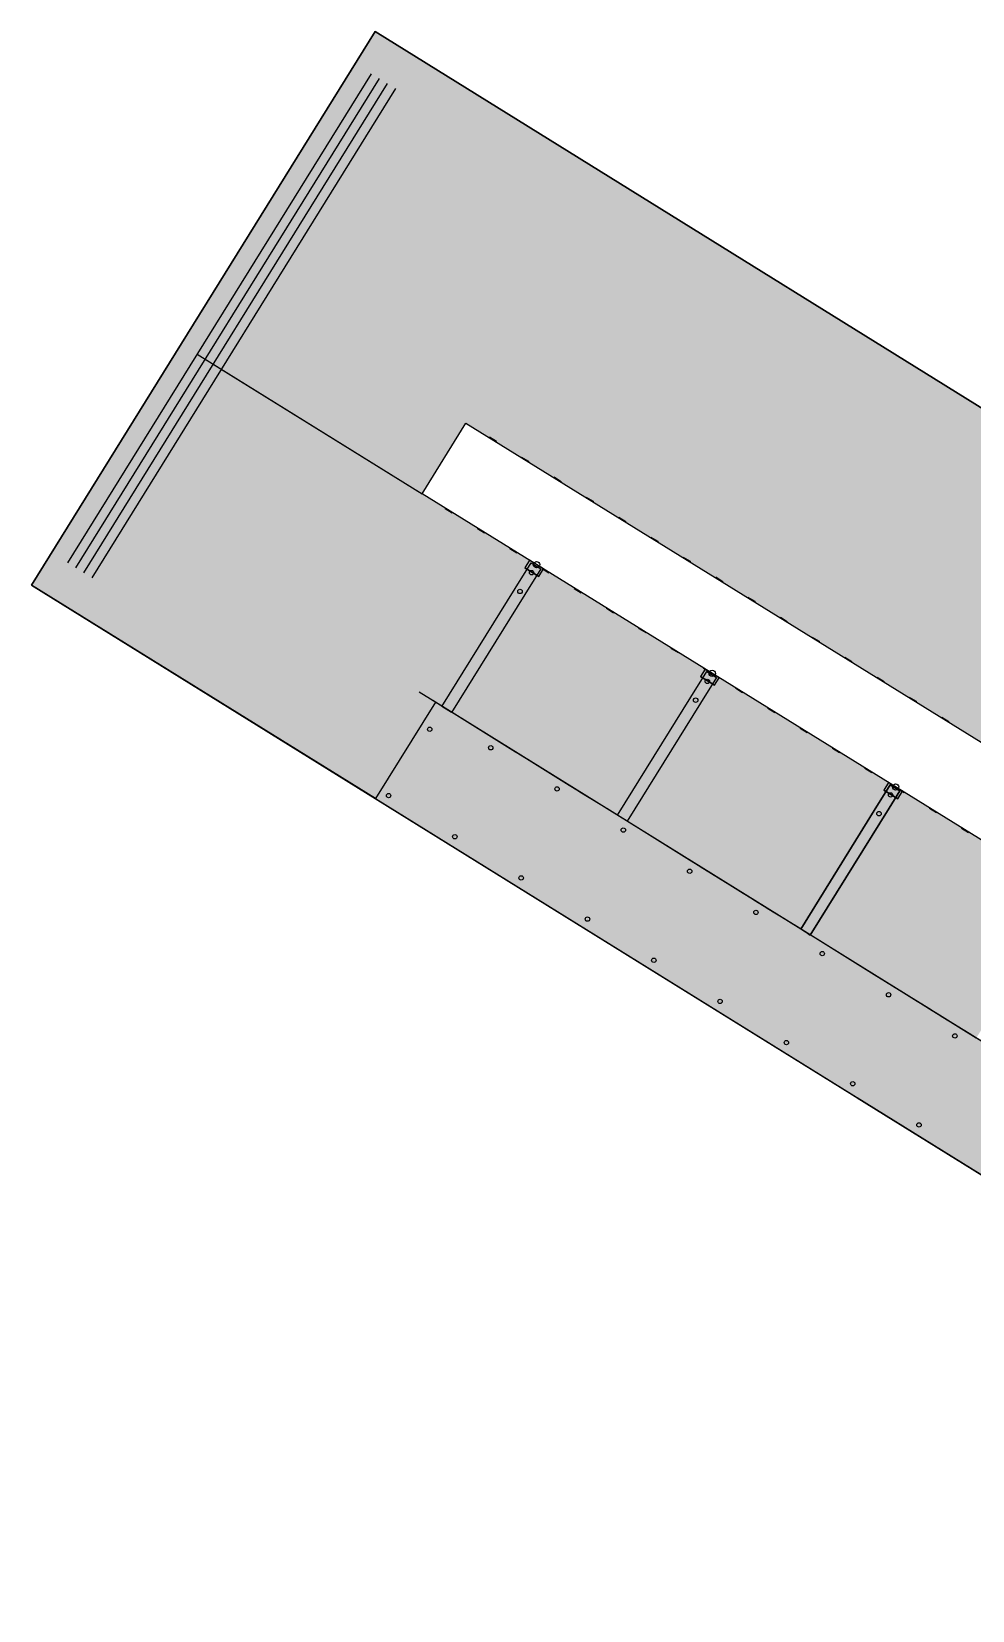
# Model space of a CAD drawing. Header units: metres. Extents: x 10 to 327, y 10 to 261.
# Drawn here: x 10 to 159.3, y 10 to 260.6 of the extents above; entities that cross this region are included whole.
import ezdxf

# ---------------------------------------------------------------- set-up
doc = ezdxf.new("R2010")
doc.units = ezdxf.units.M
for name, color, linetype in [('BUILDING_FOOTPRINT', 1, 'Continuous'), ('CANOPIES', 132, 'Continuous'), ('ENTRANCES', 132, 'Continuous'), ('GRASS', 84, 'Continuous'), ('HEATING_T1', 1, 'Continuous'), ('LAMPS', 2, 'Continuous'), ('PARKING', 253, 'Continuous'), ('PARKING_MARKINGS', 7, 'Continuous'), ('PATHS', 9, 'Continuous'), ('POWER_CABLE', 253, 'Continuous'), ('SEWER_K1', 30, 'Continuous'), ('TERRITORY_BOUNDARY', 8, 'Continuous'), ('WATER_SUPPLY_B1', 5, 'Continuous'), ('WINDOWS', 150, 'Continuous')]:
    doc.layers.add(name, color=color, linetype=linetype)

msp = doc.modelspace()

# ---------------------------------------------------------------- hatches: boundary and pattern name
at = {"layer": 'GRASS'}
h = msp.add_hatch(color=84, dxfattribs=at)
h.paths.add_polyline_path([(10, 172.72), (64.53, 260.56), (326.65, 97.84), (272.12, 10), (141.06, 91.36), (217.52, 43.89), (227.02, 59.19), (160.73, 100.33), (161.46, 99.88), (174, 120.08), (174, 120.08), (175.67, 122.79), (174.14, 123.74), (171.62, 119.66), (159.93, 100.83), (133.13, 117.47), (133.6, 117.18), (146.12, 137.34), (146.11, 137.34), (147.79, 140.05), (146.26, 141), (143.73, 136.92), (132.07, 118.13), (74.09, 154.12), (64.59, 138.83), (10, 172.72)])
h.paths.add_polyline_path([(200.3, 123.31), (78.95, 198.42), (71.97, 187.22), (193.2, 112.18), (257.6, 71.98), (264.58, 83.18), (200.3, 123.31)], flags=16)
h.paths.add_polyline_path([(103, 136.18), (104.53, 135.23), (116.17, 153.98), (118.69, 158.06), (117.16, 159.01), (114.64, 154.93), (103, 136.18)], flags=16)
h.paths.add_polyline_path([(75.14, 153.47), (76.67, 152.52), (88.28, 171.24), (90.81, 175.32), (89.28, 176.27), (86.75, 172.19), (75.14, 153.47)], flags=16)
at = {"layer": 'PARKING'}
msp.add_hatch(color=253, dxfattribs=at).paths.add_polyline_path([(64.59, 138.83), (217.52, 43.89), (227.02, 59.19), (74.09, 154.12), (64.59, 138.83)])
at = {"layer": 'PATHS'}
for points in [[(88.28, 171.24), (76.67, 152.52), (75.14, 153.47), (86.75, 172.19), (89.28, 176.27), (90.81, 175.32), (88.28, 171.24)], [(116.17, 153.98), (104.53, 135.23), (103, 136.18), (114.64, 154.93), (117.16, 159.01), (118.69, 158.06), (116.17, 153.98)], [(132.07, 118.13), (143.73, 136.92), (146.26, 141), (147.79, 140.05), (146.11, 137.34), (146.12, 137.34), (133.6, 117.18), (132.07, 118.13)]]:
    msp.add_hatch(color=9, dxfattribs=at).paths.add_polyline_path(points)

# ---------------------------------------------------------------- linework, layer by layer
at = {"layer": 'BUILDING_FOOTPRINT'}
msp.add_lwpolyline([(78.95, 198.42), (200.3, 123.31), (264.58, 83.18), (257.6, 71.98), (193.2, 112.18), (71.97, 187.22), (78.95, 198.42)], close=True, dxfattribs=at)
at = {"layer": 'CANOPIES'}
for points in [[(91.26, 175.28, 2.7), (89.05, 176.65, 2.7), (88.31, 175.46, 2.7), (90.52, 174.09, 2.7)], [(88.31, 175.46, 2.7), (90.52, 174.09, 2.7), (90.52, 174.09, 2.45), (88.31, 175.46, 2.45)], [(119.14, 158.02, 2.7), (116.93, 159.39, 2.7), (116.19, 158.2, 2.7), (118.4, 156.83, 2.7)], [(116.19, 158.2, 2.7), (118.4, 156.83, 2.7), (118.4, 156.83, 2.45), (116.19, 158.2, 2.45)], [(148.24, 140.01, 2.7), (146.02, 141.38, 2.7), (145.29, 140.19, 2.7), (147.5, 138.82, 2.7)], [(145.29, 140.19, 2.7), (147.5, 138.82, 2.7), (147.5, 138.82, 2.45), (145.29, 140.19, 2.45)]]:
    msp.add_3dface(points, dxfattribs=at)
at = {"layer": 'ENTRANCES'}
for centre in [(90.15, 175.96, 0.05), (118.03, 158.7, 0.05), (147.13, 140.69, 0.05)]:
    msp.add_circle(centre, 0.5, dxfattribs=at)
at = {"layer": 'GRASS'}
for points in [[(159.93, 100.83), (133.13, 117.47), (133.6, 117.18), (146.12, 137.34), (146.11, 137.34), (147.79, 140.05), (146.26, 141), (143.73, 136.92), (132.07, 118.13), (74.09, 154.12), (64.59, 138.83), (10, 172.72), (10, 172.72), (64.53, 260.56), (326.65, 97.84)], [(272.12, 10), (141.06, 91.36), (217.52, 43.89)]]:
    msp.add_lwpolyline(points, dxfattribs=at)
at = {"layer": 'HEATING_T1', "color": 1}
msp.add_line((66.46, 252.3, -1.3), (18.26, 174.66, -1.3), dxfattribs=at)
msp.add_polyline3d([(38.83, 207.79, -1.3), (71.97, 187.22, -1.3), (71.97, 187.22, -0.3)], dxfattribs=at)
at = {"layer": 'LAMPS'}
for p, q in [((89.36, 174.69), (89.36, 174.69, 4)), ((87.52, 171.71), (87.52, 171.71, 4)), ((117.25, 157.43), (117.25, 157.43, 4)), ((115.4, 154.45), (115.4, 154.45, 4)), ((73.19, 149.84), (73.19, 149.84, 4)), ((82.88, 146.9), (82.88, 146.9, 4)), ((93.4, 140.37), (93.4, 140.37, 4)), ((66.66, 139.31), (66.66, 139.31, 4)), ((66.66, 139.31), (66.66, 139.31, 4)), ((146.34, 139.42), (146.34, 139.42, 4)), ((144.5, 136.44), (144.5, 136.44, 4)), ((103.92, 133.84), (103.92, 133.84, 4)), ((77.18, 132.78), (77.18, 132.78, 4)), ((87.71, 126.25), (87.71, 126.25, 4)), ((114.45, 127.3), (114.45, 127.3, 4)), ((124.97, 120.77), (124.97, 120.77, 4)), ((98.23, 119.71), (98.23, 119.71, 4)), ((108.76, 113.18), (108.76, 113.18, 4)), ((135.5, 114.24), (135.5, 114.24, 4)), ((119.28, 106.65), (119.28, 106.65, 4)), ((146.02, 107.7), (146.02, 107.7, 4)), ((156.54, 101.17), (156.54, 101.17, 4)), ((129.8, 100.11), (129.8, 100.11, 4)), ((140.33, 93.58), (140.33, 93.58, 4)), ((150.85, 87.05), (150.85, 87.05, 4))]:
    msp.add_line(p, q, dxfattribs=at)
for centre in [(89.36, 174.69, 4), (87.52, 171.71, 4), (117.25, 157.43, 4), (115.4, 154.45, 4), (73.19, 149.84, 4), (82.88, 146.9, 4), (93.4, 140.37, 4), (66.66, 139.31, 4), (66.66, 139.31, 4), (146.34, 139.42, 4), (144.5, 136.44, 4), (77.18, 132.78, 4), (103.92, 133.84, 4), (87.71, 126.25, 4), (114.45, 127.3, 4), (124.97, 120.77, 4), (98.23, 119.71, 4), (108.76, 113.18, 4), (135.5, 114.24, 4), (146.02, 107.7, 4), (119.28, 106.65, 4), (129.8, 100.11, 4), (156.54, 101.17, 4), (140.33, 93.58, 4), (150.85, 87.05, 4)]:
    msp.add_circle(centre, 0.35, dxfattribs=at)
at = {"layer": 'PARKING'}
msp.add_lwpolyline([(64.59, 138.83), (217.52, 43.89), (227.02, 59.19), (74.09, 154.12), (64.59, 138.83)], close=True, dxfattribs=at)
at = {"layer": 'PARKING_MARKINGS'}
for p, q in [((76.21, 152.81), (71.54, 155.71)), ((78.34, 151.49), (73.66, 154.39)), ((80.46, 150.17), (75.79, 153.07)), ((82.58, 148.85), (77.91, 151.75)), ((84.71, 147.53), (80.04, 150.43)), ((86.83, 146.21), (82.16, 149.11)), ((88.96, 144.89), (84.28, 147.79)), ((91.08, 143.57), (86.41, 146.48)), ((93.2, 142.26), (88.53, 145.16)), ((95.33, 140.94), (90.66, 143.84)), ((97.45, 139.62), (92.78, 142.52)), ((99.58, 138.3), (94.9, 141.2)), ((101.7, 136.98), (97.03, 139.88)), ((103.82, 135.66), (99.15, 138.56)), ((105.95, 134.34), (101.28, 137.25)), ((108.07, 133.03), (103.4, 135.93)), ((110.2, 131.71), (105.52, 134.61)), ((112.32, 130.39), (107.65, 133.29)), ((114.44, 129.07), (109.77, 131.97)), ((116.57, 127.75), (111.9, 130.65)), ((118.69, 126.43), (114.02, 129.33)), ((120.82, 125.11), (116.14, 128.02)), ((122.94, 123.8), (118.27, 126.7)), ((125.06, 122.48), (120.39, 125.38)), ((127.19, 121.16), (122.52, 124.06)), ((129.31, 119.84), (124.64, 122.74)), ((131.44, 118.52), (126.76, 121.42)), ((133.56, 117.2), (128.89, 120.1)), ((135.68, 115.88), (131.01, 118.79)), ((137.81, 114.57), (133.13, 117.47)), ((139.93, 113.25), (135.26, 116.15)), ((142.06, 111.93), (137.38, 114.83)), ((144.18, 110.61), (139.51, 113.51)), ((146.3, 109.29), (141.63, 112.19)), ((148.43, 107.97), (143.75, 110.87)), ((150.55, 106.65), (145.88, 109.56)), ((152.68, 105.34), (148, 108.24)), ((154.8, 104.02), (150.13, 106.92)), ((156.92, 102.7), (152.25, 105.6)), ((159.05, 101.38), (154.37, 104.28)), ((161.17, 100.06), (156.5, 102.96)), ((163.3, 98.74), (158.62, 101.64))]:
    msp.add_line(p, q, dxfattribs=at)
at = {"layer": 'PATHS'}
for points in [[(88.28, 171.24), (76.67, 152.52), (75.14, 153.47), (86.75, 172.19), (89.28, 176.27), (90.81, 175.32), (88.28, 171.24)], [(116.17, 153.98), (104.53, 135.23), (103, 136.18), (114.64, 154.93), (117.16, 159.01), (118.69, 158.06), (116.17, 153.98)], [(132.07, 118.13), (143.73, 136.92), (146.26, 141), (147.79, 140.05), (146.11, 137.34), (146.12, 137.34), (133.6, 117.18), (132.07, 118.13)]]:
    msp.add_lwpolyline(points, close=True, dxfattribs=at)
at = {"layer": 'POWER_CABLE', "color": 253}
msp.add_line((67.74, 251.51, -0.7), (19.54, 173.87, -0.7), dxfattribs=at)
msp.add_polyline3d([(40.11, 207, -0.7), (71.97, 187.22, -0.7), (71.97, 187.22, -0.3)], dxfattribs=at)
at = {"layer": 'SEWER_K1', "color": 30}
msp.add_line((65.19, 253.09, -2.2), (16.99, 175.45, -2.2), dxfattribs=at)
msp.add_polyline3d([(37.56, 208.58, -2.2), (71.97, 187.22, -2.2), (71.97, 187.22, -0.3)], dxfattribs=at)
at = {"layer": 'TERRITORY_BOUNDARY'}
msp.add_lwpolyline([(64.53, 260.56), (10, 172.72), (272.12, 10), (326.65, 97.84), (64.53, 260.56)], close=True, dxfattribs=at)
at = {"layer": 'WATER_SUPPLY_B1', "color": 5}
msp.add_line((63.91, 253.88, -1.6), (15.71, 176.24, -1.6), dxfattribs=at)
msp.add_polyline3d([(36.28, 209.37, -1.6), (71.97, 187.22, -1.6), (71.97, 187.22, -0.3)], dxfattribs=at)
at = {"layer": 'WINDOWS'}
for points in [[(82.69, 196.17, 1), (83.79, 195.48, 1), (83.79, 195.48, 2.4), (82.69, 196.17, 2.4)], [(82.69, 196.17, 4), (83.79, 195.48, 4), (83.79, 195.48, 5.4), (82.69, 196.17, 5.4)], [(82.69, 196.17, 7), (83.79, 195.48, 7), (83.79, 195.48, 8.4), (82.69, 196.17, 8.4)], [(82.69, 196.17, 10), (83.79, 195.48, 10), (83.79, 195.48, 11.4), (82.69, 196.17, 11.4)], [(82.69, 196.17, 13), (83.79, 195.48, 13), (83.79, 195.48, 14.4), (82.69, 196.17, 14.4)], [(82.69, 196.17, 16), (83.79, 195.48, 16), (83.79, 195.48, 17.4), (82.69, 196.17, 17.4)], [(82.69, 196.17, 19), (83.79, 195.48, 19), (83.79, 195.48, 20.4), (82.69, 196.17, 20.4)], [(82.69, 196.17, 22), (83.79, 195.48, 22), (83.79, 195.48, 23.4), (82.69, 196.17, 23.4)], [(82.69, 196.17, 25), (83.79, 195.48, 25), (83.79, 195.48, 26.4), (82.69, 196.17, 26.4)], [(82.69, 196.17, 28), (83.79, 195.48, 28), (83.79, 195.48, 29.4), (82.69, 196.17, 29.4)], [(82.69, 196.17, 31), (83.79, 195.48, 31), (83.79, 195.48, 32.4), (82.69, 196.17, 32.4)], [(82.69, 196.17, 34), (83.79, 195.48, 34), (83.79, 195.48, 35.4), (82.69, 196.17, 35.4)], [(82.69, 196.17, 37), (83.79, 195.48, 37), (83.79, 195.48, 38.4), (82.69, 196.17, 38.4)], [(87.81, 192.99, 1), (88.92, 192.31, 1), (88.92, 192.31, 2.4), (87.81, 192.99, 2.4)], [(87.81, 192.99, 4), (88.92, 192.31, 4), (88.92, 192.31, 5.4), (87.81, 192.99, 5.4)], [(87.81, 192.99, 7), (88.92, 192.31, 7), (88.92, 192.31, 8.4), (87.81, 192.99, 8.4)], [(87.81, 192.99, 10), (88.92, 192.31, 10), (88.92, 192.31, 11.4), (87.81, 192.99, 11.4)], [(87.81, 192.99, 13), (88.92, 192.31, 13), (88.92, 192.31, 14.4), (87.81, 192.99, 14.4)], [(87.81, 192.99, 16), (88.92, 192.31, 16), (88.92, 192.31, 17.4), (87.81, 192.99, 17.4)], [(87.81, 192.99, 19), (88.92, 192.31, 19), (88.92, 192.31, 20.4), (87.81, 192.99, 20.4)], [(87.81, 192.99, 22), (88.92, 192.31, 22), (88.92, 192.31, 23.4), (87.81, 192.99, 23.4)], [(87.81, 192.99, 25), (88.92, 192.31, 25), (88.92, 192.31, 26.4), (87.81, 192.99, 26.4)], [(87.81, 192.99, 28), (88.92, 192.31, 28), (88.92, 192.31, 29.4), (87.81, 192.99, 29.4)], [(87.81, 192.99, 31), (88.92, 192.31, 31), (88.92, 192.31, 32.4), (87.81, 192.99, 32.4)], [(87.81, 192.99, 34), (88.92, 192.31, 34), (88.92, 192.31, 35.4), (87.81, 192.99, 35.4)], [(87.81, 192.99, 37), (88.92, 192.31, 37), (88.92, 192.31, 38.4), (87.81, 192.99, 38.4)], [(92.94, 189.82, 1), (94.05, 189.13, 1), (94.05, 189.13, 2.4), (92.94, 189.82, 2.4)], [(92.94, 189.82, 4), (94.05, 189.13, 4), (94.05, 189.13, 5.4), (92.94, 189.82, 5.4)], [(92.94, 189.82, 7), (94.05, 189.13, 7), (94.05, 189.13, 8.4), (92.94, 189.82, 8.4)], [(92.94, 189.82, 10), (94.05, 189.13, 10), (94.05, 189.13, 11.4), (92.94, 189.82, 11.4)], [(92.94, 189.82, 13), (94.05, 189.13, 13), (94.05, 189.13, 14.4), (92.94, 189.82, 14.4)], [(92.94, 189.82, 16), (94.05, 189.13, 16), (94.05, 189.13, 17.4), (92.94, 189.82, 17.4)], [(92.94, 189.82, 19), (94.05, 189.13, 19), (94.05, 189.13, 20.4), (92.94, 189.82, 20.4)], [(92.94, 189.82, 22), (94.05, 189.13, 22), (94.05, 189.13, 23.4), (92.94, 189.82, 23.4)], [(92.94, 189.82, 25), (94.05, 189.13, 25), (94.05, 189.13, 26.4), (92.94, 189.82, 26.4)], [(92.94, 189.82, 28), (94.05, 189.13, 28), (94.05, 189.13, 29.4), (92.94, 189.82, 29.4)], [(92.94, 189.82, 31), (94.05, 189.13, 31), (94.05, 189.13, 32.4), (92.94, 189.82, 32.4)], [(92.94, 189.82, 34), (94.05, 189.13, 34), (94.05, 189.13, 35.4), (92.94, 189.82, 35.4)], [(92.94, 189.82, 37), (94.05, 189.13, 37), (94.05, 189.13, 38.4), (92.94, 189.82, 38.4)], [(98.07, 186.64, 1), (99.18, 185.96, 1), (99.18, 185.96, 2.4), (98.07, 186.64, 2.4)], [(98.07, 186.64, 4), (99.18, 185.96, 4), (99.18, 185.96, 5.4), (98.07, 186.64, 5.4)], [(98.07, 186.64, 7), (99.18, 185.96, 7), (99.18, 185.96, 8.4), (98.07, 186.64, 8.4)], [(98.07, 186.64, 10), (99.18, 185.96, 10), (99.18, 185.96, 11.4), (98.07, 186.64, 11.4)], [(98.07, 186.64, 13), (99.18, 185.96, 13), (99.18, 185.96, 14.4), (98.07, 186.64, 14.4)], [(98.07, 186.64, 16), (99.18, 185.96, 16), (99.18, 185.96, 17.4), (98.07, 186.64, 17.4)], [(98.07, 186.64, 19), (99.18, 185.96, 19), (99.18, 185.96, 20.4), (98.07, 186.64, 20.4)], [(98.07, 186.64, 22), (99.18, 185.96, 22), (99.18, 185.96, 23.4), (98.07, 186.64, 23.4)], [(98.07, 186.64, 25), (99.18, 185.96, 25), (99.18, 185.96, 26.4), (98.07, 186.64, 26.4)], [(98.07, 186.64, 28), (99.18, 185.96, 28), (99.18, 185.96, 29.4), (98.07, 186.64, 29.4)], [(98.07, 186.64, 31), (99.18, 185.96, 31), (99.18, 185.96, 32.4), (98.07, 186.64, 32.4)], [(98.07, 186.64, 34), (99.18, 185.96, 34), (99.18, 185.96, 35.4), (98.07, 186.64, 35.4)], [(98.07, 186.64, 37), (99.18, 185.96, 37), (99.18, 185.96, 38.4), (98.07, 186.64, 38.4)], [(76.75, 184.2, 1), (75.65, 184.88, 1), (75.65, 184.88, 2.4), (76.75, 184.2, 2.4)], [(76.75, 184.2, 4), (75.65, 184.88, 4), (75.65, 184.88, 5.4), (76.75, 184.2, 5.4)], [(76.75, 184.2, 7), (75.65, 184.88, 7), (75.65, 184.88, 8.4), (76.75, 184.2, 8.4)], [(76.75, 184.2, 10), (75.65, 184.88, 10), (75.65, 184.88, 11.4), (76.75, 184.2, 11.4)], [(76.75, 184.2, 13), (75.65, 184.88, 13), (75.65, 184.88, 14.4), (76.75, 184.2, 14.4)], [(76.75, 184.2, 16), (75.65, 184.88, 16), (75.65, 184.88, 17.4), (76.75, 184.2, 17.4)], [(76.75, 184.2, 19), (75.65, 184.88, 19), (75.65, 184.88, 20.4), (76.75, 184.2, 20.4)], [(76.75, 184.2, 22), (75.65, 184.88, 22), (75.65, 184.88, 23.4), (76.75, 184.2, 23.4)], [(76.75, 184.2, 25), (75.65, 184.88, 25), (75.65, 184.88, 26.4), (76.75, 184.2, 26.4)], [(76.75, 184.2, 28), (75.65, 184.88, 28), (75.65, 184.88, 29.4), (76.75, 184.2, 29.4)], [(76.75, 184.2, 31), (75.65, 184.88, 31), (75.65, 184.88, 32.4), (76.75, 184.2, 32.4)], [(76.75, 184.2, 34), (75.65, 184.88, 34), (75.65, 184.88, 35.4), (76.75, 184.2, 35.4)], [(76.75, 184.2, 37), (75.65, 184.88, 37), (75.65, 184.88, 38.4), (76.75, 184.2, 38.4)], [(103.2, 183.47, 1), (104.3, 182.78, 1), (104.3, 182.78, 2.4), (103.2, 183.47, 2.4)], [(103.2, 183.47, 4), (104.3, 182.78, 4), (104.3, 182.78, 5.4), (103.2, 183.47, 5.4)], [(103.2, 183.47, 7), (104.3, 182.78, 7), (104.3, 182.78, 8.4), (103.2, 183.47, 8.4)], [(103.2, 183.47, 10), (104.3, 182.78, 10), (104.3, 182.78, 11.4), (103.2, 183.47, 11.4)], [(103.2, 183.47, 13), (104.3, 182.78, 13), (104.3, 182.78, 14.4), (103.2, 183.47, 14.4)], [(103.2, 183.47, 16), (104.3, 182.78, 16), (104.3, 182.78, 17.4), (103.2, 183.47, 17.4)], [(103.2, 183.47, 19), (104.3, 182.78, 19), (104.3, 182.78, 20.4), (103.2, 183.47, 20.4)], [(103.2, 183.47, 22), (104.3, 182.78, 22), (104.3, 182.78, 23.4), (103.2, 183.47, 23.4)], [(103.2, 183.47, 25), (104.3, 182.78, 25), (104.3, 182.78, 26.4), (103.2, 183.47, 26.4)], [(103.2, 183.47, 28), (104.3, 182.78, 28), (104.3, 182.78, 29.4), (103.2, 183.47, 29.4)], [(103.2, 183.47, 31), (104.3, 182.78, 31), (104.3, 182.78, 32.4), (103.2, 183.47, 32.4)], [(103.2, 183.47, 34), (104.3, 182.78, 34), (104.3, 182.78, 35.4), (103.2, 183.47, 35.4)], [(103.2, 183.47, 37), (104.3, 182.78, 37), (104.3, 182.78, 38.4), (103.2, 183.47, 38.4)], [(81.88, 181.03, 1), (80.77, 181.71, 1), (80.77, 181.71, 2.4), (81.88, 181.03, 2.4)], [(81.88, 181.03, 4), (80.77, 181.71, 4), (80.77, 181.71, 5.4), (81.88, 181.03, 5.4)], [(81.88, 181.03, 7), (80.77, 181.71, 7), (80.77, 181.71, 8.4), (81.88, 181.03, 8.4)], [(81.88, 181.03, 10), (80.77, 181.71, 10), (80.77, 181.71, 11.4), (81.88, 181.03, 11.4)], [(81.88, 181.03, 13), (80.77, 181.71, 13), (80.77, 181.71, 14.4), (81.88, 181.03, 14.4)], [(81.88, 181.03, 16), (80.77, 181.71, 16), (80.77, 181.71, 17.4), (81.88, 181.03, 17.4)], [(81.88, 181.03, 19), (80.77, 181.71, 19), (80.77, 181.71, 20.4), (81.88, 181.03, 20.4)], [(81.88, 181.03, 22), (80.77, 181.71, 22), (80.77, 181.71, 23.4), (81.88, 181.03, 23.4)], [(81.88, 181.03, 25), (80.77, 181.71, 25), (80.77, 181.71, 26.4), (81.88, 181.03, 26.4)], [(81.88, 181.03, 28), (80.77, 181.71, 28), (80.77, 181.71, 29.4), (81.88, 181.03, 29.4)], [(81.88, 181.03, 31), (80.77, 181.71, 31), (80.77, 181.71, 32.4), (81.88, 181.03, 32.4)], [(81.88, 181.03, 34), (80.77, 181.71, 34), (80.77, 181.71, 35.4), (81.88, 181.03, 35.4)], [(81.88, 181.03, 37), (80.77, 181.71, 37), (80.77, 181.71, 38.4), (81.88, 181.03, 38.4)], [(87, 177.86, 1), (85.9, 178.54, 1), (85.9, 178.54, 2.4), (87, 177.86, 2.4)], [(87, 177.86, 4), (85.9, 178.54, 4), (85.9, 178.54, 5.4), (87, 177.86, 5.4)], [(87, 177.86, 7), (85.9, 178.54, 7), (85.9, 178.54, 8.4), (87, 177.86, 8.4)], [(87, 177.86, 10), (85.9, 178.54, 10), (85.9, 178.54, 11.4), (87, 177.86, 11.4)], [(87, 177.86, 13), (85.9, 178.54, 13), (85.9, 178.54, 14.4), (87, 177.86, 14.4)], [(87, 177.86, 16), (85.9, 178.54, 16), (85.9, 178.54, 17.4), (87, 177.86, 17.4)], [(87, 177.86, 19), (85.9, 178.54, 19), (85.9, 178.54, 20.4), (87, 177.86, 20.4)], [(87, 177.86, 22), (85.9, 178.54, 22), (85.9, 178.54, 23.4), (87, 177.86, 23.4)], [(87, 177.86, 25), (85.9, 178.54, 25), (85.9, 178.54, 26.4), (87, 177.86, 26.4)], [(87, 177.86, 28), (85.9, 178.54, 28), (85.9, 178.54, 29.4), (87, 177.86, 29.4)], [(87, 177.86, 31), (85.9, 178.54, 31), (85.9, 178.54, 32.4), (87, 177.86, 32.4)], [(87, 177.86, 34), (85.9, 178.54, 34), (85.9, 178.54, 35.4), (87, 177.86, 35.4)], [(87, 177.86, 37), (85.9, 178.54, 37), (85.9, 178.54, 38.4), (87, 177.86, 38.4)], [(108.33, 180.29, 1), (109.43, 179.61, 1), (109.43, 179.61, 2.4), (108.33, 180.29, 2.4)], [(108.33, 180.29, 4), (109.43, 179.61, 4), (109.43, 179.61, 5.4), (108.33, 180.29, 5.4)], [(108.33, 180.29, 7), (109.43, 179.61, 7), (109.43, 179.61, 8.4), (108.33, 180.29, 8.4)], [(108.33, 180.29, 10), (109.43, 179.61, 10), (109.43, 179.61, 11.4), (108.33, 180.29, 11.4)], [(108.33, 180.29, 13), (109.43, 179.61, 13), (109.43, 179.61, 14.4), (108.33, 180.29, 14.4)], [(108.33, 180.29, 16), (109.43, 179.61, 16), (109.43, 179.61, 17.4), (108.33, 180.29, 17.4)], [(108.33, 180.29, 19), (109.43, 179.61, 19), (109.43, 179.61, 20.4), (108.33, 180.29, 20.4)], [(108.33, 180.29, 22), (109.43, 179.61, 22), (109.43, 179.61, 23.4), (108.33, 180.29, 23.4)], [(108.33, 180.29, 25), (109.43, 179.61, 25), (109.43, 179.61, 26.4), (108.33, 180.29, 26.4)], [(108.33, 180.29, 28), (109.43, 179.61, 28), (109.43, 179.61, 29.4), (108.33, 180.29, 29.4)], [(108.33, 180.29, 31), (109.43, 179.61, 31), (109.43, 179.61, 32.4), (108.33, 180.29, 32.4)], [(108.33, 180.29, 34), (109.43, 179.61, 34), (109.43, 179.61, 35.4), (108.33, 180.29, 35.4)], [(108.33, 180.29, 37), (109.43, 179.61, 37), (109.43, 179.61, 38.4), (108.33, 180.29, 38.4)], [(113.45, 177.12, 1), (114.56, 176.44, 1), (114.56, 176.44, 2.4), (113.45, 177.12, 2.4)], [(113.45, 177.12, 4), (114.56, 176.44, 4), (114.56, 176.44, 5.4), (113.45, 177.12, 5.4)], [(113.45, 177.12, 7), (114.56, 176.44, 7), (114.56, 176.44, 8.4), (113.45, 177.12, 8.4)], [(113.45, 177.12, 10), (114.56, 176.44, 10), (114.56, 176.44, 11.4), (113.45, 177.12, 11.4)], [(113.45, 177.12, 13), (114.56, 176.44, 13), (114.56, 176.44, 14.4), (113.45, 177.12, 14.4)], [(113.45, 177.12, 16), (114.56, 176.44, 16), (114.56, 176.44, 17.4), (113.45, 177.12, 17.4)], [(113.45, 177.12, 19), (114.56, 176.44, 19), (114.56, 176.44, 20.4), (113.45, 177.12, 20.4)], [(113.45, 177.12, 22), (114.56, 176.44, 22), (114.56, 176.44, 23.4), (113.45, 177.12, 23.4)], [(113.45, 177.12, 25), (114.56, 176.44, 25), (114.56, 176.44, 26.4), (113.45, 177.12, 26.4)], [(113.45, 177.12, 28), (114.56, 176.44, 28), (114.56, 176.44, 29.4), (113.45, 177.12, 29.4)], [(113.45, 177.12, 31), (114.56, 176.44, 31), (114.56, 176.44, 32.4), (113.45, 177.12, 32.4)], [(113.45, 177.12, 34), (114.56, 176.44, 34), (114.56, 176.44, 35.4), (113.45, 177.12, 35.4)], [(113.45, 177.12, 37), (114.56, 176.44, 37), (114.56, 176.44, 38.4), (113.45, 177.12, 38.4)], [(92.12, 174.68, 4), (91.02, 175.37, 4), (91.02, 175.37, 5.4), (92.12, 174.68, 5.4)], [(92.12, 174.68, 7), (91.02, 175.37, 7), (91.02, 175.37, 8.4), (92.12, 174.68, 8.4)], [(92.12, 174.68, 10), (91.02, 175.37, 10), (91.02, 175.37, 11.4), (92.12, 174.68, 11.4)], [(92.12, 174.68, 13), (91.02, 175.37, 13), (91.02, 175.37, 14.4), (92.12, 174.68, 14.4)], [(92.12, 174.68, 16), (91.02, 175.37, 16), (91.02, 175.37, 17.4), (92.12, 174.68, 17.4)], [(92.12, 174.68, 19), (91.02, 175.37, 19), (91.02, 175.37, 20.4), (92.12, 174.68, 20.4)], [(92.12, 174.68, 22), (91.02, 175.37, 22), (91.02, 175.37, 23.4), (92.12, 174.68, 23.4)], [(92.12, 174.68, 25), (91.02, 175.37, 25), (91.02, 175.37, 26.4), (92.12, 174.68, 26.4)], [(92.12, 174.68, 28), (91.02, 175.37, 28), (91.02, 175.37, 29.4), (92.12, 174.68, 29.4)], [(92.12, 174.68, 31), (91.02, 175.37, 31), (91.02, 175.37, 32.4), (92.12, 174.68, 32.4)], [(92.12, 174.68, 34), (91.02, 175.37, 34), (91.02, 175.37, 35.4), (92.12, 174.68, 35.4)], [(92.12, 174.68, 37), (91.02, 175.37, 37), (91.02, 175.37, 38.4), (92.12, 174.68, 38.4)], [(118.58, 173.95, 1), (119.69, 173.26, 1), (119.69, 173.26, 2.4), (118.58, 173.95, 2.4)], [(118.58, 173.95, 4), (119.69, 173.26, 4), (119.69, 173.26, 5.4), (118.58, 173.95, 5.4)], [(118.58, 173.95, 7), (119.69, 173.26, 7), (119.69, 173.26, 8.4), (118.58, 173.95, 8.4)], [(118.58, 173.95, 10), (119.69, 173.26, 10), (119.69, 173.26, 11.4), (118.58, 173.95, 11.4)], [(118.58, 173.95, 13), (119.69, 173.26, 13), (119.69, 173.26, 14.4), (118.58, 173.95, 14.4)], [(118.58, 173.95, 16), (119.69, 173.26, 16), (119.69, 173.26, 17.4), (118.58, 173.95, 17.4)], [(118.58, 173.95, 19), (119.69, 173.26, 19), (119.69, 173.26, 20.4), (118.58, 173.95, 20.4)], [(118.58, 173.95, 22), (119.69, 173.26, 22), (119.69, 173.26, 23.4), (118.58, 173.95, 23.4)], [(118.58, 173.95, 25), (119.69, 173.26, 25), (119.69, 173.26, 26.4), (118.58, 173.95, 26.4)], [(118.58, 173.95, 28), (119.69, 173.26, 28), (119.69, 173.26, 29.4), (118.58, 173.95, 29.4)], [(118.58, 173.95, 31), (119.69, 173.26, 31), (119.69, 173.26, 32.4), (118.58, 173.95, 32.4)], [(118.58, 173.95, 34), (119.69, 173.26, 34), (119.69, 173.26, 35.4), (118.58, 173.95, 35.4)], [(118.58, 173.95, 37), (119.69, 173.26, 37), (119.69, 173.26, 38.4), (118.58, 173.95, 38.4)], [(97.25, 171.51, 1), (96.14, 172.2, 1), (96.14, 172.2, 2.4), (97.25, 171.51, 2.4)], [(97.25, 171.51, 4), (96.14, 172.2, 4), (96.14, 172.2, 5.4), (97.25, 171.51, 5.4)], [(97.25, 171.51, 7), (96.14, 172.2, 7), (96.14, 172.2, 8.4), (97.25, 171.51, 8.4)], [(97.25, 171.51, 10), (96.14, 172.2, 10), (96.14, 172.2, 11.4), (97.25, 171.51, 11.4)], [(97.25, 171.51, 13), (96.14, 172.2, 13), (96.14, 172.2, 14.4), (97.25, 171.51, 14.4)], [(97.25, 171.51, 16), (96.14, 172.2, 16), (96.14, 172.2, 17.4), (97.25, 171.51, 17.4)], [(97.25, 171.51, 19), (96.14, 172.2, 19), (96.14, 172.2, 20.4), (97.25, 171.51, 20.4)], [(97.25, 171.51, 22), (96.14, 172.2, 22), (96.14, 172.2, 23.4), (97.25, 171.51, 23.4)], [(97.25, 171.51, 25), (96.14, 172.2, 25), (96.14, 172.2, 26.4), (97.25, 171.51, 26.4)], [(97.25, 171.51, 28), (96.14, 172.2, 28), (96.14, 172.2, 29.4), (97.25, 171.51, 29.4)], [(97.25, 171.51, 31), (96.14, 172.2, 31), (96.14, 172.2, 32.4), (97.25, 171.51, 32.4)], [(97.25, 171.51, 34), (96.14, 172.2, 34), (96.14, 172.2, 35.4), (97.25, 171.51, 35.4)], [(97.25, 171.51, 37), (96.14, 172.2, 37), (96.14, 172.2, 38.4), (97.25, 171.51, 38.4)], [(123.71, 170.77, 1), (124.82, 170.09, 1), (124.82, 170.09, 2.4), (123.71, 170.77, 2.4)], [(123.71, 170.77, 4), (124.82, 170.09, 4), (124.82, 170.09, 5.4), (123.71, 170.77, 5.4)], [(123.71, 170.77, 7), (124.82, 170.09, 7), (124.82, 170.09, 8.4), (123.71, 170.77, 8.4)], [(123.71, 170.77, 10), (124.82, 170.09, 10), (124.82, 170.09, 11.4), (123.71, 170.77, 11.4)], [(123.71, 170.77, 13), (124.82, 170.09, 13), (124.82, 170.09, 14.4), (123.71, 170.77, 14.4)], [(123.71, 170.77, 16), (124.82, 170.09, 16), (124.82, 170.09, 17.4), (123.71, 170.77, 17.4)], [(123.71, 170.77, 19), (124.82, 170.09, 19), (124.82, 170.09, 20.4), (123.71, 170.77, 20.4)], [(123.71, 170.77, 22), (124.82, 170.09, 22), (124.82, 170.09, 23.4), (123.71, 170.77, 23.4)], [(123.71, 170.77, 25), (124.82, 170.09, 25), (124.82, 170.09, 26.4), (123.71, 170.77, 26.4)], [(123.71, 170.77, 28), (124.82, 170.09, 28), (124.82, 170.09, 29.4), (123.71, 170.77, 29.4)], [(123.71, 170.77, 31), (124.82, 170.09, 31), (124.82, 170.09, 32.4), (123.71, 170.77, 32.4)], [(123.71, 170.77, 34), (124.82, 170.09, 34), (124.82, 170.09, 35.4), (123.71, 170.77, 35.4)], [(123.71, 170.77, 37), (124.82, 170.09, 37), (124.82, 170.09, 38.4), (123.71, 170.77, 38.4)], [(102.37, 168.34, 1), (101.26, 169.03, 1), (101.26, 169.03, 2.4), (102.37, 168.34, 2.4)], [(102.37, 168.34, 4), (101.26, 169.03, 4), (101.26, 169.03, 5.4), (102.37, 168.34, 5.4)], [(102.37, 168.34, 7), (101.26, 169.03, 7), (101.26, 169.03, 8.4), (102.37, 168.34, 8.4)], [(102.37, 168.34, 10), (101.26, 169.03, 10), (101.26, 169.03, 11.4), (102.37, 168.34, 11.4)], [(102.37, 168.34, 13), (101.26, 169.03, 13), (101.26, 169.03, 14.4), (102.37, 168.34, 14.4)], [(102.37, 168.34, 16), (101.26, 169.03, 16), (101.26, 169.03, 17.4), (102.37, 168.34, 17.4)], [(102.37, 168.34, 19), (101.26, 169.03, 19), (101.26, 169.03, 20.4), (102.37, 168.34, 20.4)], [(102.37, 168.34, 22), (101.26, 169.03, 22), (101.26, 169.03, 23.4), (102.37, 168.34, 23.4)], [(102.37, 168.34, 25), (101.26, 169.03, 25), (101.26, 169.03, 26.4), (102.37, 168.34, 26.4)], [(102.37, 168.34, 28), (101.26, 169.03, 28), (101.26, 169.03, 29.4), (102.37, 168.34, 29.4)], [(102.37, 168.34, 31), (101.26, 169.03, 31), (101.26, 169.03, 32.4), (102.37, 168.34, 32.4)], [(102.37, 168.34, 34), (101.26, 169.03, 34), (101.26, 169.03, 35.4), (102.37, 168.34, 35.4)], [(102.37, 168.34, 37), (101.26, 169.03, 37), (101.26, 169.03, 38.4), (102.37, 168.34, 38.4)], [(107.49, 165.17, 1), (106.39, 165.85, 1), (106.39, 165.85, 2.4), (107.49, 165.17, 2.4)], [(107.49, 165.17, 4), (106.39, 165.85, 4), (106.39, 165.85, 5.4), (107.49, 165.17, 5.4)], [(107.49, 165.17, 7), (106.39, 165.85, 7), (106.39, 165.85, 8.4), (107.49, 165.17, 8.4)], [(107.49, 165.17, 10), (106.39, 165.85, 10), (106.39, 165.85, 11.4), (107.49, 165.17, 11.4)], [(107.49, 165.17, 13), (106.39, 165.85, 13), (106.39, 165.85, 14.4), (107.49, 165.17, 14.4)], [(107.49, 165.17, 16), (106.39, 165.85, 16), (106.39, 165.85, 17.4), (107.49, 165.17, 17.4)], [(107.49, 165.17, 19), (106.39, 165.85, 19), (106.39, 165.85, 20.4), (107.49, 165.17, 20.4)], [(107.49, 165.17, 22), (106.39, 165.85, 22), (106.39, 165.85, 23.4), (107.49, 165.17, 23.4)], [(107.49, 165.17, 25), (106.39, 165.85, 25), (106.39, 165.85, 26.4), (107.49, 165.17, 26.4)], [(107.49, 165.17, 28), (106.39, 165.85, 28), (106.39, 165.85, 29.4), (107.49, 165.17, 29.4)], [(107.49, 165.17, 31), (106.39, 165.85, 31), (106.39, 165.85, 32.4), (107.49, 165.17, 32.4)], [(107.49, 165.17, 34), (106.39, 165.85, 34), (106.39, 165.85, 35.4), (107.49, 165.17, 35.4)], [(107.49, 165.17, 37), (106.39, 165.85, 37), (106.39, 165.85, 38.4), (107.49, 165.17, 38.4)], [(128.84, 167.6, 1), (129.94, 166.91, 1), (129.94, 166.91, 2.4), (128.84, 167.6, 2.4)], [(128.84, 167.6, 4), (129.94, 166.91, 4), (129.94, 166.91, 5.4), (128.84, 167.6, 5.4)], [(128.84, 167.6, 7), (129.94, 166.91, 7), (129.94, 166.91, 8.4), (128.84, 167.6, 8.4)], [(128.84, 167.6, 10), (129.94, 166.91, 10), (129.94, 166.91, 11.4), (128.84, 167.6, 11.4)], [(128.84, 167.6, 13), (129.94, 166.91, 13), (129.94, 166.91, 14.4), (128.84, 167.6, 14.4)], [(128.84, 167.6, 16), (129.94, 166.91, 16), (129.94, 166.91, 17.4), (128.84, 167.6, 17.4)], [(128.84, 167.6, 19), (129.94, 166.91, 19), (129.94, 166.91, 20.4), (128.84, 167.6, 20.4)], [(128.84, 167.6, 22), (129.94, 166.91, 22), (129.94, 166.91, 23.4), (128.84, 167.6, 23.4)], [(128.84, 167.6, 25), (129.94, 166.91, 25), (129.94, 166.91, 26.4), (128.84, 167.6, 26.4)], [(128.84, 167.6, 28), (129.94, 166.91, 28), (129.94, 166.91, 29.4), (128.84, 167.6, 29.4)], [(128.84, 167.6, 31), (129.94, 166.91, 31), (129.94, 166.91, 32.4), (128.84, 167.6, 32.4)], [(128.84, 167.6, 34), (129.94, 166.91, 34), (129.94, 166.91, 35.4), (128.84, 167.6, 35.4)], [(128.84, 167.6, 37), (129.94, 166.91, 37), (129.94, 166.91, 38.4), (128.84, 167.6, 38.4)], [(133.97, 164.42, 1), (135.07, 163.74, 1), (135.07, 163.74, 2.4), (133.97, 164.42, 2.4)], [(133.97, 164.42, 4), (135.07, 163.74, 4), (135.07, 163.74, 5.4), (133.97, 164.42, 5.4)], [(133.97, 164.42, 7), (135.07, 163.74, 7), (135.07, 163.74, 8.4), (133.97, 164.42, 8.4)], [(133.97, 164.42, 10), (135.07, 163.74, 10), (135.07, 163.74, 11.4), (133.97, 164.42, 11.4)], [(133.97, 164.42, 13), (135.07, 163.74, 13), (135.07, 163.74, 14.4), (133.97, 164.42, 14.4)], [(133.97, 164.42, 16), (135.07, 163.74, 16), (135.07, 163.74, 17.4), (133.97, 164.42, 17.4)], [(133.97, 164.42, 19), (135.07, 163.74, 19), (135.07, 163.74, 20.4), (133.97, 164.42, 20.4)], [(133.97, 164.42, 22), (135.07, 163.74, 22), (135.07, 163.74, 23.4), (133.97, 164.42, 23.4)], [(133.97, 164.42, 25), (135.07, 163.74, 25), (135.07, 163.74, 26.4), (133.97, 164.42, 26.4)], [(133.97, 164.42, 28), (135.07, 163.74, 28), (135.07, 163.74, 29.4), (133.97, 164.42, 29.4)], [(133.97, 164.42, 31), (135.07, 163.74, 31), (135.07, 163.74, 32.4), (133.97, 164.42, 32.4)], [(133.97, 164.42, 34), (135.07, 163.74, 34), (135.07, 163.74, 35.4), (133.97, 164.42, 35.4)], [(133.97, 164.42, 37), (135.07, 163.74, 37), (135.07, 163.74, 38.4), (133.97, 164.42, 38.4)], [(112.62, 162, 1), (111.51, 162.68, 1), (111.51, 162.68, 2.4), (112.62, 162, 2.4)], [(112.62, 162, 4), (111.51, 162.68, 4), (111.51, 162.68, 5.4), (112.62, 162, 5.4)], [(112.62, 162, 7), (111.51, 162.68, 7), (111.51, 162.68, 8.4), (112.62, 162, 8.4)], [(112.62, 162, 10), (111.51, 162.68, 10), (111.51, 162.68, 11.4), (112.62, 162, 11.4)], [(112.62, 162, 13), (111.51, 162.68, 13), (111.51, 162.68, 14.4), (112.62, 162, 14.4)], [(112.62, 162, 16), (111.51, 162.68, 16), (111.51, 162.68, 17.4), (112.62, 162, 17.4)], [(112.62, 162, 19), (111.51, 162.68, 19), (111.51, 162.68, 20.4), (112.62, 162, 20.4)], [(112.62, 162, 22), (111.51, 162.68, 22), (111.51, 162.68, 23.4), (112.62, 162, 23.4)], [(112.62, 162, 25), (111.51, 162.68, 25), (111.51, 162.68, 26.4), (112.62, 162, 26.4)], [(112.62, 162, 28), (111.51, 162.68, 28), (111.51, 162.68, 29.4), (112.62, 162, 29.4)], [(112.62, 162, 31), (111.51, 162.68, 31), (111.51, 162.68, 32.4), (112.62, 162, 32.4)], [(112.62, 162, 34), (111.51, 162.68, 34), (111.51, 162.68, 35.4), (112.62, 162, 35.4)], [(112.62, 162, 37), (111.51, 162.68, 37), (111.51, 162.68, 38.4), (112.62, 162, 38.4)], [(139.1, 161.25, 1), (140.2, 160.56, 1), (140.2, 160.56, 2.4), (139.1, 161.25, 2.4)], [(139.1, 161.25, 4), (140.2, 160.56, 4), (140.2, 160.56, 5.4), (139.1, 161.25, 5.4)], [(139.1, 161.25, 7), (140.2, 160.56, 7), (140.2, 160.56, 8.4), (139.1, 161.25, 8.4)], [(139.1, 161.25, 10), (140.2, 160.56, 10), (140.2, 160.56, 11.4), (139.1, 161.25, 11.4)], [(139.1, 161.25, 13), (140.2, 160.56, 13), (140.2, 160.56, 14.4), (139.1, 161.25, 14.4)], [(139.1, 161.25, 16), (140.2, 160.56, 16), (140.2, 160.56, 17.4), (139.1, 161.25, 17.4)], [(139.1, 161.25, 19), (140.2, 160.56, 19), (140.2, 160.56, 20.4), (139.1, 161.25, 20.4)], [(139.1, 161.25, 22), (140.2, 160.56, 22), (140.2, 160.56, 23.4), (139.1, 161.25, 23.4)], [(139.1, 161.25, 25), (140.2, 160.56, 25), (140.2, 160.56, 26.4), (139.1, 161.25, 26.4)], [(139.1, 161.25, 28), (140.2, 160.56, 28), (140.2, 160.56, 29.4), (139.1, 161.25, 29.4)], [(139.1, 161.25, 31), (140.2, 160.56, 31), (140.2, 160.56, 32.4), (139.1, 161.25, 32.4)], [(139.1, 161.25, 34), (140.2, 160.56, 34), (140.2, 160.56, 35.4), (139.1, 161.25, 35.4)], [(139.1, 161.25, 37), (140.2, 160.56, 37), (140.2, 160.56, 38.4), (139.1, 161.25, 38.4)], [(117.74, 158.83, 4), (116.63, 159.51, 4), (116.63, 159.51, 5.4), (117.74, 158.83, 5.4)], [(117.74, 158.83, 7), (116.63, 159.51, 7), (116.63, 159.51, 8.4), (117.74, 158.83, 8.4)], [(117.74, 158.83, 10), (116.63, 159.51, 10), (116.63, 159.51, 11.4), (117.74, 158.83, 11.4)], [(117.74, 158.83, 13), (116.63, 159.51, 13), (116.63, 159.51, 14.4), (117.74, 158.83, 14.4)], [(117.74, 158.83, 16), (116.63, 159.51, 16), (116.63, 159.51, 17.4), (117.74, 158.83, 17.4)], [(117.74, 158.83, 19), (116.63, 159.51, 19), (116.63, 159.51, 20.4), (117.74, 158.83, 20.4)], [(117.74, 158.83, 22), (116.63, 159.51, 22), (116.63, 159.51, 23.4), (117.74, 158.83, 23.4)], [(117.74, 158.83, 25), (116.63, 159.51, 25), (116.63, 159.51, 26.4), (117.74, 158.83, 26.4)], [(117.74, 158.83, 28), (116.63, 159.51, 28), (116.63, 159.51, 29.4), (117.74, 158.83, 29.4)], [(117.74, 158.83, 31), (116.63, 159.51, 31), (116.63, 159.51, 32.4), (117.74, 158.83, 32.4)], [(117.74, 158.83, 34), (116.63, 159.51, 34), (116.63, 159.51, 35.4), (117.74, 158.83, 35.4)], [(117.74, 158.83, 37), (116.63, 159.51, 37), (116.63, 159.51, 38.4), (117.74, 158.83, 38.4)], [(144.22, 158.07, 1), (145.33, 157.39, 1), (145.33, 157.39, 2.4), (144.22, 158.07, 2.4)], [(144.22, 158.07, 4), (145.33, 157.39, 4), (145.33, 157.39, 5.4), (144.22, 158.07, 5.4)], [(144.22, 158.07, 7), (145.33, 157.39, 7), (145.33, 157.39, 8.4), (144.22, 158.07, 8.4)], [(144.22, 158.07, 10), (145.33, 157.39, 10), (145.33, 157.39, 11.4), (144.22, 158.07, 11.4)], [(144.22, 158.07, 13), (145.33, 157.39, 13), (145.33, 157.39, 14.4), (144.22, 158.07, 14.4)], [(144.22, 158.07, 16), (145.33, 157.39, 16), (145.33, 157.39, 17.4), (144.22, 158.07, 17.4)], [(144.22, 158.07, 19), (145.33, 157.39, 19), (145.33, 157.39, 20.4), (144.22, 158.07, 20.4)], [(144.22, 158.07, 22), (145.33, 157.39, 22), (145.33, 157.39, 23.4), (144.22, 158.07, 23.4)], [(144.22, 158.07, 25), (145.33, 157.39, 25), (145.33, 157.39, 26.4), (144.22, 158.07, 26.4)], [(144.22, 158.07, 28), (145.33, 157.39, 28), (145.33, 157.39, 29.4), (144.22, 158.07, 29.4)], [(144.22, 158.07, 31), (145.33, 157.39, 31), (145.33, 157.39, 32.4), (144.22, 158.07, 32.4)], [(144.22, 158.07, 34), (145.33, 157.39, 34), (145.33, 157.39, 35.4), (144.22, 158.07, 35.4)], [(144.22, 158.07, 37), (145.33, 157.39, 37), (145.33, 157.39, 38.4), (144.22, 158.07, 38.4)], [(122.86, 155.66, 1), (121.76, 156.34, 1), (121.76, 156.34, 2.4), (122.86, 155.66, 2.4)], [(122.86, 155.66, 4), (121.76, 156.34, 4), (121.76, 156.34, 5.4), (122.86, 155.66, 5.4)], [(122.86, 155.66, 7), (121.76, 156.34, 7), (121.76, 156.34, 8.4), (122.86, 155.66, 8.4)], [(122.86, 155.66, 10), (121.76, 156.34, 10), (121.76, 156.34, 11.4), (122.86, 155.66, 11.4)], [(122.86, 155.66, 13), (121.76, 156.34, 13), (121.76, 156.34, 14.4), (122.86, 155.66, 14.4)], [(122.86, 155.66, 16), (121.76, 156.34, 16), (121.76, 156.34, 17.4), (122.86, 155.66, 17.4)], [(122.86, 155.66, 19), (121.76, 156.34, 19), (121.76, 156.34, 20.4), (122.86, 155.66, 20.4)], [(122.86, 155.66, 22), (121.76, 156.34, 22), (121.76, 156.34, 23.4), (122.86, 155.66, 23.4)], [(122.86, 155.66, 25), (121.76, 156.34, 25), (121.76, 156.34, 26.4), (122.86, 155.66, 26.4)], [(122.86, 155.66, 28), (121.76, 156.34, 28), (121.76, 156.34, 29.4), (122.86, 155.66, 29.4)], [(122.86, 155.66, 31), (121.76, 156.34, 31), (121.76, 156.34, 32.4), (122.86, 155.66, 32.4)], [(122.86, 155.66, 34), (121.76, 156.34, 34), (121.76, 156.34, 35.4), (122.86, 155.66, 35.4)], [(122.86, 155.66, 37), (121.76, 156.34, 37), (121.76, 156.34, 38.4), (122.86, 155.66, 38.4)], [(127.99, 152.49, 1), (126.88, 153.17, 1), (126.88, 153.17, 2.4), (127.99, 152.49, 2.4)], [(127.99, 152.49, 4), (126.88, 153.17, 4), (126.88, 153.17, 5.4), (127.99, 152.49, 5.4)], [(127.99, 152.49, 7), (126.88, 153.17, 7), (126.88, 153.17, 8.4), (127.99, 152.49, 8.4)], [(127.99, 152.49, 10), (126.88, 153.17, 10), (126.88, 153.17, 11.4), (127.99, 152.49, 11.4)], [(127.99, 152.49, 13), (126.88, 153.17, 13), (126.88, 153.17, 14.4), (127.99, 152.49, 14.4)], [(127.99, 152.49, 16), (126.88, 153.17, 16), (126.88, 153.17, 17.4), (127.99, 152.49, 17.4)], [(127.99, 152.49, 19), (126.88, 153.17, 19), (126.88, 153.17, 20.4), (127.99, 152.49, 20.4)], [(127.99, 152.49, 22), (126.88, 153.17, 22), (126.88, 153.17, 23.4), (127.99, 152.49, 23.4)], [(127.99, 152.49, 25), (126.88, 153.17, 25), (126.88, 153.17, 26.4), (127.99, 152.49, 26.4)], [(127.99, 152.49, 28), (126.88, 153.17, 28), (126.88, 153.17, 29.4), (127.99, 152.49, 29.4)], [(127.99, 152.49, 31), (126.88, 153.17, 31), (126.88, 153.17, 32.4), (127.99, 152.49, 32.4)], [(127.99, 152.49, 34), (126.88, 153.17, 34), (126.88, 153.17, 35.4), (127.99, 152.49, 35.4)], [(127.99, 152.49, 37), (126.88, 153.17, 37), (126.88, 153.17, 38.4), (127.99, 152.49, 38.4)], [(149.35, 154.9, 1), (150.46, 154.22, 1), (150.46, 154.22, 2.4), (149.35, 154.9, 2.4)], [(149.35, 154.9, 4), (150.46, 154.22, 4), (150.46, 154.22, 5.4), (149.35, 154.9, 5.4)], [(149.35, 154.9, 7), (150.46, 154.22, 7), (150.46, 154.22, 8.4), (149.35, 154.9, 8.4)], [(149.35, 154.9, 10), (150.46, 154.22, 10), (150.46, 154.22, 11.4), (149.35, 154.9, 11.4)], [(149.35, 154.9, 13), (150.46, 154.22, 13), (150.46, 154.22, 14.4), (149.35, 154.9, 14.4)], [(149.35, 154.9, 16), (150.46, 154.22, 16), (150.46, 154.22, 17.4), (149.35, 154.9, 17.4)], [(149.35, 154.9, 19), (150.46, 154.22, 19), (150.46, 154.22, 20.4), (149.35, 154.9, 20.4)], [(149.35, 154.9, 22), (150.46, 154.22, 22), (150.46, 154.22, 23.4), (149.35, 154.9, 23.4)], [(149.35, 154.9, 25), (150.46, 154.22, 25), (150.46, 154.22, 26.4), (149.35, 154.9, 26.4)], [(149.35, 154.9, 28), (150.46, 154.22, 28), (150.46, 154.22, 29.4), (149.35, 154.9, 29.4)], [(149.35, 154.9, 31), (150.46, 154.22, 31), (150.46, 154.22, 32.4), (149.35, 154.9, 32.4)], [(149.35, 154.9, 34), (150.46, 154.22, 34), (150.46, 154.22, 35.4), (149.35, 154.9, 35.4)], [(149.35, 154.9, 37), (150.46, 154.22, 37), (150.46, 154.22, 38.4), (149.35, 154.9, 38.4)], [(154.48, 151.73, 1), (155.59, 151.04, 1), (155.59, 151.04, 2.4), (154.48, 151.73, 2.4)], [(154.48, 151.73, 4), (155.59, 151.04, 4), (155.59, 151.04, 5.4), (154.48, 151.73, 5.4)], [(154.48, 151.73, 7), (155.59, 151.04, 7), (155.59, 151.04, 8.4), (154.48, 151.73, 8.4)], [(154.48, 151.73, 10), (155.59, 151.04, 10), (155.59, 151.04, 11.4), (154.48, 151.73, 11.4)], [(154.48, 151.73, 13), (155.59, 151.04, 13), (155.59, 151.04, 14.4), (154.48, 151.73, 14.4)], [(154.48, 151.73, 16), (155.59, 151.04, 16), (155.59, 151.04, 17.4), (154.48, 151.73, 17.4)], [(154.48, 151.73, 19), (155.59, 151.04, 19), (155.59, 151.04, 20.4), (154.48, 151.73, 20.4)], [(154.48, 151.73, 22), (155.59, 151.04, 22), (155.59, 151.04, 23.4), (154.48, 151.73, 23.4)], [(154.48, 151.73, 25), (155.59, 151.04, 25), (155.59, 151.04, 26.4), (154.48, 151.73, 26.4)], [(154.48, 151.73, 28), (155.59, 151.04, 28), (155.59, 151.04, 29.4), (154.48, 151.73, 29.4)], [(154.48, 151.73, 31), (155.59, 151.04, 31), (155.59, 151.04, 32.4), (154.48, 151.73, 32.4)], [(154.48, 151.73, 34), (155.59, 151.04, 34), (155.59, 151.04, 35.4), (154.48, 151.73, 35.4)], [(154.48, 151.73, 37), (155.59, 151.04, 37), (155.59, 151.04, 38.4), (154.48, 151.73, 38.4)], [(133.11, 149.31, 1), (132, 150, 1), (132, 150, 2.4), (133.11, 149.31, 2.4)], [(133.11, 149.31, 4), (132, 150, 4), (132, 150, 5.4), (133.11, 149.31, 5.4)], [(133.11, 149.31, 7), (132, 150, 7), (132, 150, 8.4), (133.11, 149.31, 8.4)], [(133.11, 149.31, 10), (132, 150, 10), (132, 150, 11.4), (133.11, 149.31, 11.4)], [(133.11, 149.31, 13), (132, 150, 13), (132, 150, 14.4), (133.11, 149.31, 14.4)], [(133.11, 149.31, 16), (132, 150, 16), (132, 150, 17.4), (133.11, 149.31, 17.4)], [(133.11, 149.31, 19), (132, 150, 19), (132, 150, 20.4), (133.11, 149.31, 20.4)], [(133.11, 149.31, 22), (132, 150, 22), (132, 150, 23.4), (133.11, 149.31, 23.4)], [(133.11, 149.31, 25), (132, 150, 25), (132, 150, 26.4), (133.11, 149.31, 26.4)], [(133.11, 149.31, 28), (132, 150, 28), (132, 150, 29.4), (133.11, 149.31, 29.4)], [(133.11, 149.31, 31), (132, 150, 31), (132, 150, 32.4), (133.11, 149.31, 32.4)], [(133.11, 149.31, 34), (132, 150, 34), (132, 150, 35.4), (133.11, 149.31, 35.4)], [(133.11, 149.31, 37), (132, 150, 37), (132, 150, 38.4), (133.11, 149.31, 38.4)], [(138.23, 146.14, 1), (137.13, 146.83, 1), (137.13, 146.83, 2.4), (138.23, 146.14, 2.4)], [(138.23, 146.14, 4), (137.13, 146.83, 4), (137.13, 146.83, 5.4), (138.23, 146.14, 5.4)], [(138.23, 146.14, 7), (137.13, 146.83, 7), (137.13, 146.83, 8.4), (138.23, 146.14, 8.4)], [(138.23, 146.14, 10), (137.13, 146.83, 10), (137.13, 146.83, 11.4), (138.23, 146.14, 11.4)], [(138.23, 146.14, 13), (137.13, 146.83, 13), (137.13, 146.83, 14.4), (138.23, 146.14, 14.4)], [(138.23, 146.14, 16), (137.13, 146.83, 16), (137.13, 146.83, 17.4), (138.23, 146.14, 17.4)], [(138.23, 146.14, 19), (137.13, 146.83, 19), (137.13, 146.83, 20.4), (138.23, 146.14, 20.4)], [(138.23, 146.14, 22), (137.13, 146.83, 22), (137.13, 146.83, 23.4), (138.23, 146.14, 23.4)], [(138.23, 146.14, 25), (137.13, 146.83, 25), (137.13, 146.83, 26.4), (138.23, 146.14, 26.4)], [(138.23, 146.14, 28), (137.13, 146.83, 28), (137.13, 146.83, 29.4), (138.23, 146.14, 29.4)], [(138.23, 146.14, 31), (137.13, 146.83, 31), (137.13, 146.83, 32.4), (138.23, 146.14, 32.4)], [(138.23, 146.14, 34), (137.13, 146.83, 34), (137.13, 146.83, 35.4), (138.23, 146.14, 35.4)], [(138.23, 146.14, 37), (137.13, 146.83, 37), (137.13, 146.83, 38.4), (138.23, 146.14, 38.4)], [(143.36, 142.97, 1), (142.25, 143.66, 1), (142.25, 143.66, 2.4), (143.36, 142.97, 2.4)], [(143.36, 142.97, 4), (142.25, 143.66, 4), (142.25, 143.66, 5.4), (143.36, 142.97, 5.4)], [(143.36, 142.97, 7), (142.25, 143.66, 7), (142.25, 143.66, 8.4), (143.36, 142.97, 8.4)], [(143.36, 142.97, 10), (142.25, 143.66, 10), (142.25, 143.66, 11.4), (143.36, 142.97, 11.4)], [(143.36, 142.97, 13), (142.25, 143.66, 13), (142.25, 143.66, 14.4), (143.36, 142.97, 14.4)], [(143.36, 142.97, 16), (142.25, 143.66, 16), (142.25, 143.66, 17.4), (143.36, 142.97, 17.4)], [(143.36, 142.97, 19), (142.25, 143.66, 19), (142.25, 143.66, 20.4), (143.36, 142.97, 20.4)], [(143.36, 142.97, 22), (142.25, 143.66, 22), (142.25, 143.66, 23.4), (143.36, 142.97, 23.4)], [(143.36, 142.97, 25), (142.25, 143.66, 25), (142.25, 143.66, 26.4), (143.36, 142.97, 26.4)], [(143.36, 142.97, 28), (142.25, 143.66, 28), (142.25, 143.66, 29.4), (143.36, 142.97, 29.4)], [(143.36, 142.97, 31), (142.25, 143.66, 31), (142.25, 143.66, 32.4), (143.36, 142.97, 32.4)], [(143.36, 142.97, 34), (142.25, 143.66, 34), (142.25, 143.66, 35.4), (143.36, 142.97, 35.4)], [(143.36, 142.97, 37), (142.25, 143.66, 37), (142.25, 143.66, 38.4), (143.36, 142.97, 38.4)], [(148.48, 139.8, 4), (147.37, 140.48, 4), (147.37, 140.48, 5.4), (148.48, 139.8, 5.4)], [(148.48, 139.8, 7), (147.37, 140.48, 7), (147.37, 140.48, 8.4), (148.48, 139.8, 8.4)], [(148.48, 139.8, 10), (147.37, 140.48, 10), (147.37, 140.48, 11.4), (148.48, 139.8, 11.4)], [(148.48, 139.8, 13), (147.37, 140.48, 13), (147.37, 140.48, 14.4), (148.48, 139.8, 14.4)], [(148.48, 139.8, 16), (147.37, 140.48, 16), (147.37, 140.48, 17.4), (148.48, 139.8, 17.4)], [(148.48, 139.8, 19), (147.37, 140.48, 19), (147.37, 140.48, 20.4), (148.48, 139.8, 20.4)], [(148.48, 139.8, 22), (147.37, 140.48, 22), (147.37, 140.48, 23.4), (148.48, 139.8, 23.4)], [(148.48, 139.8, 25), (147.37, 140.48, 25), (147.37, 140.48, 26.4), (148.48, 139.8, 26.4)], [(148.48, 139.8, 28), (147.37, 140.48, 28), (147.37, 140.48, 29.4), (148.48, 139.8, 29.4)], [(148.48, 139.8, 31), (147.37, 140.48, 31), (147.37, 140.48, 32.4), (148.48, 139.8, 32.4)], [(148.48, 139.8, 34), (147.37, 140.48, 34), (147.37, 140.48, 35.4), (148.48, 139.8, 35.4)], [(148.48, 139.8, 37), (147.37, 140.48, 37), (147.37, 140.48, 38.4), (148.48, 139.8, 38.4)], [(153.6, 136.63, 1), (152.5, 137.31, 1), (152.5, 137.31, 2.4), (153.6, 136.63, 2.4)], [(153.6, 136.63, 4), (152.5, 137.31, 4), (152.5, 137.31, 5.4), (153.6, 136.63, 5.4)], [(153.6, 136.63, 7), (152.5, 137.31, 7), (152.5, 137.31, 8.4), (153.6, 136.63, 8.4)], [(153.6, 136.63, 10), (152.5, 137.31, 10), (152.5, 137.31, 11.4), (153.6, 136.63, 11.4)], [(153.6, 136.63, 13), (152.5, 137.31, 13), (152.5, 137.31, 14.4), (153.6, 136.63, 14.4)], [(153.6, 136.63, 16), (152.5, 137.31, 16), (152.5, 137.31, 17.4), (153.6, 136.63, 17.4)], [(153.6, 136.63, 19), (152.5, 137.31, 19), (152.5, 137.31, 20.4), (153.6, 136.63, 20.4)], [(153.6, 136.63, 22), (152.5, 137.31, 22), (152.5, 137.31, 23.4), (153.6, 136.63, 23.4)], [(153.6, 136.63, 25), (152.5, 137.31, 25), (152.5, 137.31, 26.4), (153.6, 136.63, 26.4)], [(153.6, 136.63, 28), (152.5, 137.31, 28), (152.5, 137.31, 29.4), (153.6, 136.63, 29.4)], [(153.6, 136.63, 31), (152.5, 137.31, 31), (152.5, 137.31, 32.4), (153.6, 136.63, 32.4)], [(153.6, 136.63, 34), (152.5, 137.31, 34), (152.5, 137.31, 35.4), (153.6, 136.63, 35.4)], [(153.6, 136.63, 37), (152.5, 137.31, 37), (152.5, 137.31, 38.4), (153.6, 136.63, 38.4)], [(158.72, 133.46, 1), (157.62, 134.14, 1), (157.62, 134.14, 2.4), (158.72, 133.46, 2.4)], [(158.72, 133.46, 4), (157.62, 134.14, 4), (157.62, 134.14, 5.4), (158.72, 133.46, 5.4)], [(158.72, 133.46, 7), (157.62, 134.14, 7), (157.62, 134.14, 8.4), (158.72, 133.46, 8.4)], [(158.72, 133.46, 10), (157.62, 134.14, 10), (157.62, 134.14, 11.4), (158.72, 133.46, 11.4)], [(158.72, 133.46, 13), (157.62, 134.14, 13), (157.62, 134.14, 14.4), (158.72, 133.46, 14.4)], [(158.72, 133.46, 16), (157.62, 134.14, 16), (157.62, 134.14, 17.4), (158.72, 133.46, 17.4)], [(158.72, 133.46, 19), (157.62, 134.14, 19), (157.62, 134.14, 20.4), (158.72, 133.46, 20.4)], [(158.72, 133.46, 22), (157.62, 134.14, 22), (157.62, 134.14, 23.4), (158.72, 133.46, 23.4)], [(158.72, 133.46, 25), (157.62, 134.14, 25), (157.62, 134.14, 26.4), (158.72, 133.46, 26.4)], [(158.72, 133.46, 28), (157.62, 134.14, 28), (157.62, 134.14, 29.4), (158.72, 133.46, 29.4)], [(158.72, 133.46, 31), (157.62, 134.14, 31), (157.62, 134.14, 32.4), (158.72, 133.46, 32.4)], [(158.72, 133.46, 34), (157.62, 134.14, 34), (157.62, 134.14, 35.4), (158.72, 133.46, 35.4)], [(158.72, 133.46, 37), (157.62, 134.14, 37), (157.62, 134.14, 38.4), (158.72, 133.46, 38.4)]]:
    msp.add_3dface(points, dxfattribs=at)

doc.saveas('drawing.dxf')
